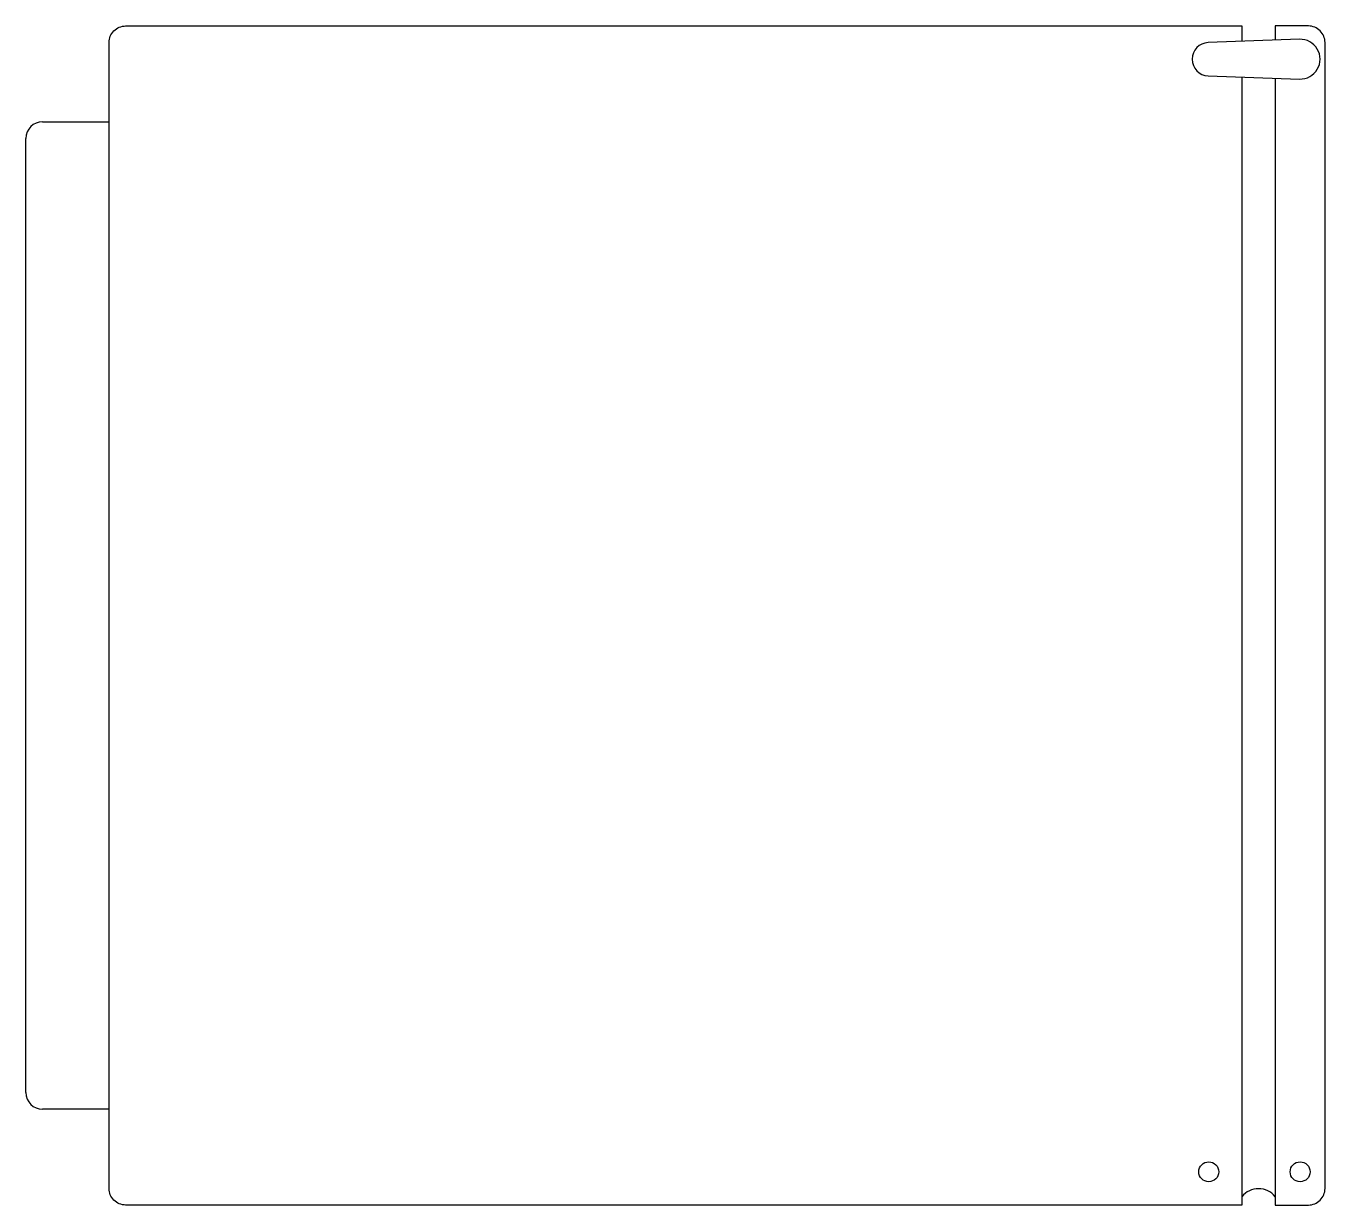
# Model space of a CAD drawing. Header units: millimetres. Extents: x -2999.665 to -2998.883, y 2890.822 to 2891.532.
import ezdxf

# ---------------------------------------------------------------- set-up
doc = ezdxf.new("R2010")
doc.units = ezdxf.units.MM
doc.header["$LTSCALE"] = 10
doc.layers.add('cozinha_geladeiras', color=2, linetype='Continuous')

msp = doc.modelspace()

# ---------------------------------------------------------------- linework, layer by layer
at = {"layer": 'cozinha_geladeiras'}
for p, q in [((-2999.65479, 2891.47382), (-2999.61479, 2891.47382)), ((-2999.66479, 2890.88922), (-2999.66479, 2891.46382)), ((-2999.61479, 2890.87922), (-2999.65479, 2890.87922))]:
    msp.add_line(p, q, dxfattribs=at)
for points in [[(-2998.93279, 2891.5005), (-2998.93279, 2890.82152), (-2999.60479, 2890.82152, -0.414214), (-2999.61479, 2890.83152), (-2999.61479, 2891.52152, -0.414214), (-2999.60479, 2891.53152), (-2998.93279, 2891.53152), (-2998.93279, 2891.52254)], [(-2998.91279, 2891.49993), (-2998.91279, 2890.82152), (-2998.89279, 2890.82152, 0.414214), (-2998.88279, 2890.83152), (-2998.88279, 2891.52152, 0.414214), (-2998.89279, 2891.53152), (-2998.91279, 2891.53152), (-2998.91279, 2891.5231)]]:
    msp.add_lwpolyline(points, format="xyb", dxfattribs=at)
msp.add_lwpolyline([(-2998.95307, 2891.50152), (-2998.89813, 2891.49952, 1.028522), (-2998.89813, 2891.52351), (-2998.95307, 2891.52151, 0.972269)], format="xyb", close=True, dxfattribs=at)
at = {"layer": 'cozinha_geladeiras', "color": 1}
for centre in [(-2998.95279, 2890.84152), (-2998.89779, 2890.84152)]:
    msp.add_circle(centre, 0.006, dxfattribs=at)
at = {"layer": 'cozinha_geladeiras'}
for centre, radius, start, end in [((-2999.65479, 2891.46382), 0.01, 90, 180), ((-2999.65479, 2890.88922), 0.01, 180, 270), ((-2998.92279, 2890.81859), 0.01276, 38.388, 141.612)]:
    msp.add_arc(centre, radius, start, end, dxfattribs=at)

doc.saveas('drawing.dxf')
